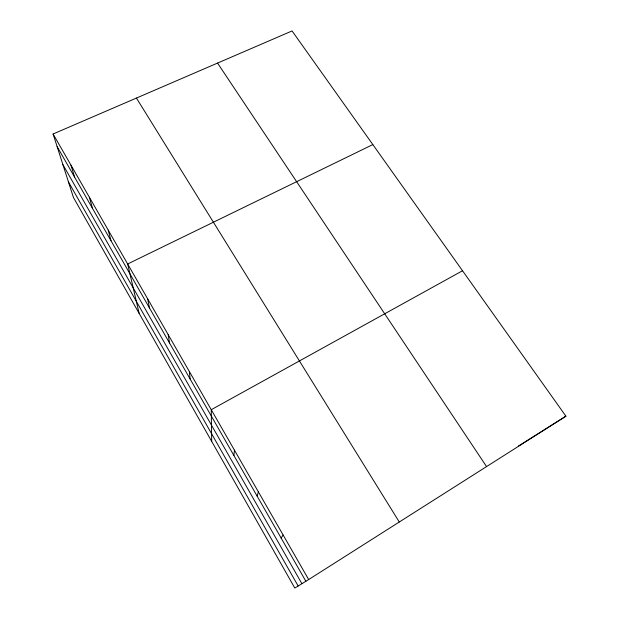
<?xml version="1.0" encoding="UTF-8"?>
<svg xmlns="http://www.w3.org/2000/svg" width="619" height="619" viewBox="0 0 619 619"><rect width="100%" height="100%" fill="white"/><g stroke="black" fill="none" stroke-linecap="round" stroke-linejoin="round"><path stroke-width="0.93" d="M233.881 455.468L234.454 450.152M257.125 496.09L258.402 491.896M281.111 538.004L283.131 535.009M308.68 579.554L565.913 416.192L292.06 30.95L53.087 133.998L73.429 197.453L294.806 588.05L308.68 579.554L53.087 133.998M518.405 446.075L565.913 416.192M462.525 270.751L211.249 409.708L211.69 441.401M372.831 144.583L127.653 263.98L139.128 313.384M217.548 63.084L486.565 466.587M136.428 98.065L399.294 522.01M57.126 146.595L305.871 581.272M62.906 164.631L301.902 583.709M68.43 181.878L298.149 586M70.968 165.157L74.605 177.127M89.337 197.182L92.548 208.495M108.224 230.113L110.994 240.721M147.647 298.83L149.434 307.898M168.221 334.701L169.482 342.926M189.414 371.648L190.103 378.967"/></g></svg>
